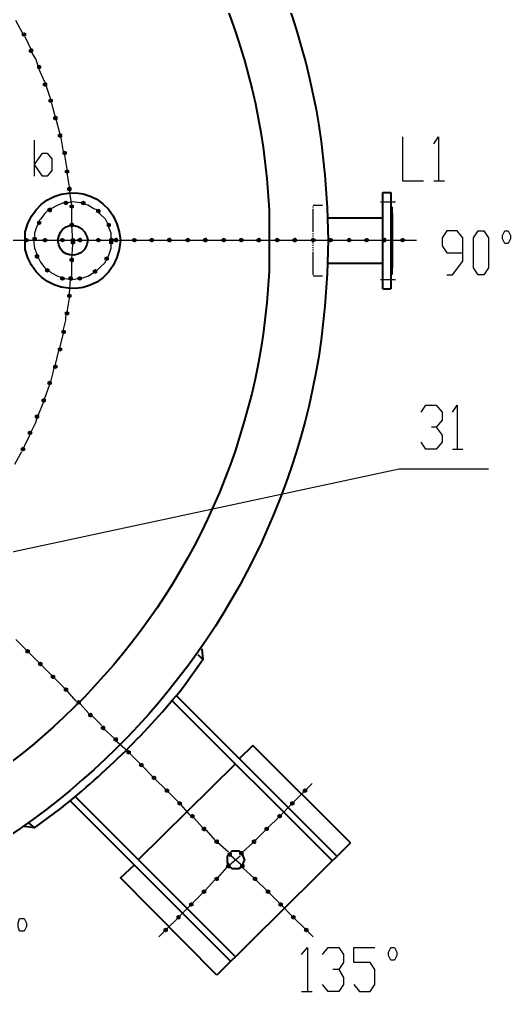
# Model space of a CAD drawing. Header units: millimetres. Extents: x 0 to 822, y 14 to 1153.
# Drawn here: x 317 to 393.1, y 157.6 to 308.3 of the extents above; entities that cross this region are included whole.
import ezdxf

# ---------------------------------------------------------------- set-up
doc = ezdxf.new("R2010")
doc.units = ezdxf.units.MM
doc.layers.add('1', color=7, linetype='Continuous')

msp = doc.modelspace()

# ---------------------------------------------------------------- hatches: boundary and pattern name
h = msp.add_hatch(color=0)
h.dxf.hatch_style = 2
h.paths.add_polyline_path([(317.7, 305.601732), (317.34, 305.781732), (317.34, 306.141732), (317.7, 306.321732), (318.06, 306.141732), (318.06, 305.781732)])
h = msp.add_hatch(color=0)
h.dxf.hatch_style = 2
h.paths.add_polyline_path([(318.78, 303.081732), (318.42, 303.261732), (318.42, 303.621732), (318.78, 303.801732), (318.96, 303.801732), (319.14, 303.621732), (319.14, 303.261732), (318.96, 303.081732)])
h = msp.add_hatch(color=0)
h.dxf.hatch_style = 2
h.paths.add_polyline_path([(320.04, 300.561732), (319.68, 300.741732), (319.68, 301.101732), (320.04, 301.281732), (320.4, 301.101732), (320.4, 300.741732)])
h = msp.add_hatch(color=0)
h.dxf.hatch_style = 2
h.paths.add_polyline_path([(320.94, 297.861732), (320.58, 298.041732), (320.58, 298.401732), (320.94, 298.581732), (321.12, 298.581732), (321.3, 298.401732), (321.3, 298.041732), (321.12, 297.861732)])
h = msp.add_hatch(color=0)
h.dxf.hatch_style = 2
h.paths.add_polyline_path([(321.84, 295.341732), (321.48, 295.521732), (321.48, 295.881732), (321.84, 296.061732), (322.2, 295.881732), (322.2, 295.521732)])
h = msp.add_hatch(color=0)
h.dxf.hatch_style = 2
h.paths.add_polyline_path([(322.56, 292.641732), (322.2, 292.821732), (322.2, 293.181732), (322.56, 293.361732), (322.74, 293.361732), (322.92, 293.181732), (322.92, 292.821732), (322.74, 292.641732)])
h = msp.add_hatch(color=0)
h.dxf.hatch_style = 2
h.paths.add_polyline_path([(323.28, 289.941732), (322.92, 290.121732), (322.92, 290.481732), (323.28, 290.661732), (323.46, 290.661732), (323.64, 290.481732), (323.64, 290.121732), (323.46, 289.941732)])
h = msp.add_hatch(color=0)
h.dxf.hatch_style = 2
h.paths.add_polyline_path([(324, 287.241732), (323.64, 287.421732), (323.64, 287.781732), (324, 287.961732), (324.36, 287.781732), (324.36, 287.421732)])
h = msp.add_hatch(color=0)
h.dxf.hatch_style = 2
h.paths.add_polyline_path([(324.36, 284.361732), (324, 284.541732), (324, 284.901732), (324.36, 285.081732), (324.72, 284.901732), (324.72, 284.541732)])
h = msp.add_hatch(color=0)
h.dxf.hatch_style = 2
h.paths.add_polyline_path([(324.72, 281.661732), (324.36, 281.841732), (324.36, 282.201732), (324.72, 282.381732), (324.9, 282.381732), (325.08, 282.201732), (325.08, 281.841732), (324.9, 281.661732)])
h = msp.add_hatch(color=0)
h.dxf.hatch_style = 2
h.paths.add_polyline_path([(321.66, 278.421732), (321.3, 278.601732), (321.3, 278.961732), (321.66, 279.141732), (321.84, 279.141732), (322.02, 278.961732), (322.02, 278.601732), (321.84, 278.421732)])
h = msp.add_hatch(color=0)
h.dxf.hatch_style = 2
h.paths.add_polyline_path([(324.18, 279.501732), (323.82, 279.681732), (323.82, 280.041732), (324.18, 280.221732), (324.54, 280.041732), (324.54, 279.681732)])
h = msp.add_hatch(color=0)
h.dxf.hatch_style = 2
h.paths.add_polyline_path([(325.08, 278.961732), (324.72, 279.141732), (324.72, 279.501732), (325.08, 279.681732), (325.44, 279.501732), (325.44, 279.141732)])
h = msp.add_hatch(color=0)
h.dxf.hatch_style = 2
h.paths.add_polyline_path([(326.88, 279.501732), (326.52, 279.681732), (326.52, 280.041732), (326.88, 280.221732), (327.24, 280.041732), (327.24, 279.681732)])
h = msp.add_hatch(color=0)
h.dxf.hatch_style = 2
h.paths.add_polyline_path([(329.22, 278.241732), (328.86, 278.421732), (328.86, 278.781732), (329.22, 278.961732), (329.58, 278.781732), (329.58, 278.421732)])
h = msp.add_hatch(color=0)
h.dxf.hatch_style = 2
h.paths.add_polyline_path([(320.04, 276.441732), (319.68, 276.621732), (319.68, 276.981732), (320.04, 277.161732), (320.4, 276.981732), (320.4, 276.621732)])
h = msp.add_hatch(color=0)
h.dxf.hatch_style = 2
h.paths.add_polyline_path([(325.08, 276.081732), (324.72, 276.261732), (324.72, 276.621732), (325.08, 276.801732), (325.26, 276.801732), (325.44, 276.621732), (325.44, 276.261732), (325.26, 276.081732)])
h = msp.add_hatch(color=0)
h.dxf.hatch_style = 2
h.paths.add_polyline_path([(330.84, 276.081732), (330.48, 276.261732), (330.48, 276.621732), (330.84, 276.801732), (331.2, 276.621732), (331.2, 276.261732)])
h = msp.add_hatch(color=0)
h.dxf.hatch_style = 2
h.paths.add_polyline_path([(318.06, 273.741732), (317.7, 273.921732), (317.7, 274.281732), (318.06, 274.461732), (318.42, 274.281732), (318.42, 273.921732)])
h = msp.add_hatch(color=0)
h.dxf.hatch_style = 2
h.paths.add_polyline_path([(319.32, 273.921732), (318.96, 274.101732), (318.96, 274.461732), (319.32, 274.641732), (319.68, 274.461732), (319.68, 274.101732)])
h = msp.add_hatch(color=0)
h.dxf.hatch_style = 2
h.paths.add_polyline_path([(320.94, 273.741732), (320.58, 273.921732), (320.58, 274.281732), (320.94, 274.461732), (321.3, 274.281732), (321.3, 273.921732)])
h = msp.add_hatch(color=0)
h.dxf.hatch_style = 2
h.paths.add_polyline_path([(323.64, 273.741732), (323.28, 273.921732), (323.28, 274.281732), (323.64, 274.461732), (324, 274.281732), (324, 273.921732)])
h = msp.add_hatch(color=0)
h.dxf.hatch_style = 2
h.paths.add_polyline_path([(325.26, 273.741732), (324.9, 273.921732), (324.9, 274.281732), (325.26, 274.461732), (325.62, 274.281732), (325.62, 273.921732)])
h = msp.add_hatch(color=0)
h.dxf.hatch_style = 2
h.paths.add_polyline_path([(326.34, 273.741732), (325.98, 273.921732), (325.98, 274.281732), (326.34, 274.461732), (326.52, 274.461732), (326.7, 274.281732), (326.7, 273.921732), (326.52, 273.741732)])
h = msp.add_hatch(color=0)
h.dxf.hatch_style = 2
h.paths.add_polyline_path([(329.22, 273.741732), (328.86, 273.921732), (328.86, 274.281732), (329.22, 274.461732), (329.58, 274.281732), (329.58, 273.921732)])
h = msp.add_hatch(color=0)
h.dxf.hatch_style = 2
h.paths.add_polyline_path([(331.2, 273.741732), (330.84, 273.921732), (330.84, 274.281732), (331.2, 274.461732), (331.38, 274.461732), (331.56, 274.281732), (331.56, 273.921732), (331.38, 273.741732)])
h = msp.add_hatch(color=0)
h.dxf.hatch_style = 2
h.paths.add_polyline_path([(331.92, 273.741732), (331.56, 273.921732), (331.56, 274.281732), (331.92, 274.461732), (332.1, 274.461732), (332.28, 274.281732), (332.28, 273.921732), (332.1, 273.741732)])
h = msp.add_hatch(color=0)
h.dxf.hatch_style = 2
h.paths.add_polyline_path([(334.8, 273.741732), (334.44, 273.921732), (334.44, 274.281732), (334.8, 274.461732), (335.16, 274.281732), (335.16, 273.921732)])
h = msp.add_hatch(color=0)
h.dxf.hatch_style = 2
h.paths.add_polyline_path([(337.5, 273.741732), (337.14, 273.921732), (337.14, 274.281732), (337.5, 274.461732), (337.86, 274.281732), (337.86, 273.921732)])
h = msp.add_hatch(color=0)
h.dxf.hatch_style = 2
h.paths.add_polyline_path([(340.2, 273.741732), (339.84, 273.921732), (339.84, 274.281732), (340.2, 274.461732), (340.38, 274.461732), (340.56, 274.281732), (340.56, 273.921732), (340.38, 273.741732)])
h = msp.add_hatch(color=0)
h.dxf.hatch_style = 2
h.paths.add_polyline_path([(343.08, 273.741732), (342.72, 273.921732), (342.72, 274.281732), (343.08, 274.461732), (343.44, 274.281732), (343.44, 273.921732)])
h = msp.add_hatch(color=0)
h.dxf.hatch_style = 2
h.paths.add_polyline_path([(345.78, 273.741732), (345.42, 273.921732), (345.42, 274.281732), (345.78, 274.461732), (345.96, 274.461732), (346.14, 274.281732), (346.14, 273.921732), (345.96, 273.741732)])
h = msp.add_hatch(color=0)
h.dxf.hatch_style = 2
h.paths.add_polyline_path([(348.66, 273.741732), (348.3, 273.921732), (348.3, 274.281732), (348.66, 274.461732), (349.02, 274.281732), (349.02, 273.921732)])
h = msp.add_hatch(color=0)
h.dxf.hatch_style = 2
h.paths.add_polyline_path([(351.36, 273.741732), (351, 273.921732), (351, 274.281732), (351.36, 274.461732), (351.72, 274.281732), (351.72, 273.921732)])
h = msp.add_hatch(color=0)
h.dxf.hatch_style = 2
h.paths.add_polyline_path([(354.06, 273.741732), (353.7, 273.921732), (353.7, 274.281732), (354.06, 274.461732), (354.24, 274.461732), (354.42, 274.281732), (354.42, 273.921732), (354.24, 273.741732)])
h = msp.add_hatch(color=0)
h.dxf.hatch_style = 2
h.paths.add_polyline_path([(356.94, 273.741732), (356.58, 273.921732), (356.58, 274.281732), (356.94, 274.461732), (357.3, 274.281732), (357.3, 273.921732)])
h = msp.add_hatch(color=0)
h.dxf.hatch_style = 2
h.paths.add_polyline_path([(359.64, 273.741732), (359.28, 273.921732), (359.28, 274.281732), (359.64, 274.461732), (359.82, 274.461732), (360, 274.281732), (360, 273.921732), (359.82, 273.741732)])
h = msp.add_hatch(color=0)
h.dxf.hatch_style = 2
h.paths.add_polyline_path([(362.52, 273.741732), (362.16, 273.921732), (362.16, 274.281732), (362.52, 274.461732), (362.88, 274.281732), (362.88, 273.921732)])
h = msp.add_hatch(color=0)
h.dxf.hatch_style = 2
h.paths.add_polyline_path([(365.22, 273.741732), (364.86, 273.921732), (364.86, 274.281732), (365.22, 274.461732), (365.58, 274.281732), (365.58, 273.921732)])
h = msp.add_hatch(color=0)
h.dxf.hatch_style = 2
h.paths.add_polyline_path([(368.1, 273.741732), (367.74, 273.921732), (367.74, 274.281732), (368.1, 274.461732), (368.46, 274.281732), (368.46, 273.921732)])
h = msp.add_hatch(color=0)
h.dxf.hatch_style = 2
h.paths.add_polyline_path([(370.8, 273.741732), (370.44, 273.921732), (370.44, 274.281732), (370.8, 274.461732), (371.16, 274.281732), (371.16, 273.921732)])
h = msp.add_hatch(color=0)
h.dxf.hatch_style = 2
h.paths.add_polyline_path([(373.5, 273.741732), (373.14, 273.921732), (373.14, 274.281732), (373.5, 274.461732), (373.68, 274.461732), (373.86, 274.281732), (373.86, 273.921732), (373.68, 273.741732)])
h = msp.add_hatch(color=0)
h.dxf.hatch_style = 2
h.paths.add_polyline_path([(376.38, 273.741732), (376.02, 273.921732), (376.02, 274.281732), (376.38, 274.461732), (376.74, 274.281732), (376.74, 273.921732)])
h = msp.add_hatch(color=0)
h.dxf.hatch_style = 2
h.paths.add_polyline_path([(325.26, 273.381732), (324.9, 273.561732), (324.9, 273.921732), (325.26, 274.101732), (325.62, 273.921732), (325.62, 273.561732)])
h = msp.add_hatch(color=0)
h.dxf.hatch_style = 2
h.paths.add_polyline_path([(331.2, 273.381732), (330.84, 273.561732), (330.84, 273.921732), (331.2, 274.101732), (331.56, 273.921732), (331.56, 273.561732)])
h = msp.add_hatch(color=0)
h.dxf.hatch_style = 2
h.paths.add_polyline_path([(319.68, 271.221732), (319.32, 271.401732), (319.32, 271.761732), (319.68, 271.941732), (319.86, 271.941732), (320.04, 271.761732), (320.04, 271.401732), (319.86, 271.221732)])
h = msp.add_hatch(color=0)
h.dxf.hatch_style = 2
h.paths.add_polyline_path([(325.08, 270.681732), (324.72, 270.861732), (324.72, 271.221732), (325.08, 271.401732), (325.26, 271.401732), (325.44, 271.221732), (325.44, 270.861732), (325.26, 270.681732)])
h = msp.add_hatch(color=0)
h.dxf.hatch_style = 2
h.paths.add_polyline_path([(330.48, 270.861732), (330.12, 271.041732), (330.12, 271.401732), (330.48, 271.581732), (330.84, 271.401732), (330.84, 271.041732)])
h = msp.add_hatch(color=0)
h.dxf.hatch_style = 2
h.paths.add_polyline_path([(321.3, 269.061732), (320.94, 269.241732), (320.94, 269.601732), (321.3, 269.781732), (321.66, 269.601732), (321.66, 269.241732)])
h = msp.add_hatch(color=0)
h.dxf.hatch_style = 2
h.paths.add_polyline_path([(323.64, 267.801732), (323.28, 267.981732), (323.28, 268.341732), (323.64, 268.521732), (324, 268.341732), (324, 267.981732)])
h = msp.add_hatch(color=0)
h.dxf.hatch_style = 2
h.paths.add_polyline_path([(324.9, 267.801732), (324.54, 267.981732), (324.54, 268.341732), (324.9, 268.521732), (325.08, 268.521732), (325.26, 268.341732), (325.26, 267.981732), (325.08, 267.801732)])
h = msp.add_hatch(color=0)
h.dxf.hatch_style = 2
h.paths.add_polyline_path([(326.34, 267.801732), (325.98, 267.981732), (325.98, 268.341732), (326.34, 268.521732), (326.7, 268.341732), (326.7, 267.981732)])
h = msp.add_hatch(color=0)
h.dxf.hatch_style = 2
h.paths.add_polyline_path([(328.68, 268.881732), (328.32, 269.061732), (328.32, 269.421732), (328.68, 269.601732), (328.86, 269.601732), (329.04, 269.421732), (329.04, 269.061732), (328.86, 268.881732)])
h = msp.add_hatch(color=0)
h.dxf.hatch_style = 2
h.paths.add_polyline_path([(324.72, 265.101732), (324.36, 265.281732), (324.36, 265.641732), (324.72, 265.821732), (325.08, 265.641732), (325.08, 265.281732)])
h = msp.add_hatch(color=0)
h.dxf.hatch_style = 2
h.paths.add_polyline_path([(324.36, 262.401732), (324, 262.581732), (324, 262.941732), (324.36, 263.121732), (324.72, 262.941732), (324.72, 262.581732)])
h = msp.add_hatch(color=0)
h.dxf.hatch_style = 2
h.paths.add_polyline_path([(323.82, 259.521732), (323.46, 259.701732), (323.46, 260.061732), (323.82, 260.241732), (324.18, 260.061732), (324.18, 259.701732)])
h = msp.add_hatch(color=0)
h.dxf.hatch_style = 2
h.paths.add_polyline_path([(323.28, 256.821732), (322.92, 257.001732), (322.92, 257.361732), (323.28, 257.541732), (323.64, 257.361732), (323.64, 257.001732)])
h = msp.add_hatch(color=0)
h.dxf.hatch_style = 2
h.paths.add_polyline_path([(322.56, 254.121732), (322.2, 254.301732), (322.2, 254.661732), (322.56, 254.841732), (322.92, 254.661732), (322.92, 254.301732)])
h = msp.add_hatch(color=0)
h.dxf.hatch_style = 2
h.paths.add_polyline_path([(321.66, 251.601732), (321.3, 251.781732), (321.3, 252.141732), (321.66, 252.321732), (322.02, 252.141732), (322.02, 251.781732)])
h = msp.add_hatch(color=0)
h.dxf.hatch_style = 2
h.paths.add_polyline_path([(320.76, 248.901732), (320.4, 249.081732), (320.4, 249.441732), (320.76, 249.621732), (321.12, 249.441732), (321.12, 249.081732)])
h = msp.add_hatch(color=0)
h.dxf.hatch_style = 2
h.paths.add_polyline_path([(319.68, 246.381732), (319.32, 246.561732), (319.32, 246.921732), (319.68, 247.101732), (319.86, 247.101732), (320.04, 246.921732), (320.04, 246.561732), (319.86, 246.381732)])
h = msp.add_hatch(color=0)
h.dxf.hatch_style = 2
h.paths.add_polyline_path([(318.6, 243.861732), (318.24, 244.041732), (318.24, 244.401732), (318.6, 244.581732), (318.96, 244.401732), (318.96, 244.041732)])
h = msp.add_hatch(color=0)
h.dxf.hatch_style = 2
h.paths.add_polyline_path([(317.52, 241.341732), (317.16, 241.521732), (317.16, 241.881732), (317.52, 242.061732), (317.88, 241.881732), (317.88, 241.521732)])
h = msp.add_hatch(color=0)
h.dxf.hatch_style = 2
h.paths.add_polyline_path([(318.24, 210.021732), (317.88, 210.201732), (317.88, 210.561732), (318.24, 210.741732), (318.6, 210.561732), (318.6, 210.201732)])
h = msp.add_hatch(color=0)
h.dxf.hatch_style = 2
h.paths.add_polyline_path([(320.22, 208.041732), (319.86, 208.221732), (319.86, 208.581732), (320.22, 208.761732), (320.58, 208.581732), (320.58, 208.221732)])
h = msp.add_hatch(color=0)
h.dxf.hatch_style = 2
h.paths.add_polyline_path([(322.2, 206.061732), (321.84, 206.241732), (321.84, 206.601732), (322.2, 206.781732), (322.56, 206.601732), (322.56, 206.241732)])
h = msp.add_hatch(color=0)
h.dxf.hatch_style = 2
h.paths.add_polyline_path([(324.18, 204.081732), (323.82, 204.261732), (323.82, 204.621732), (324.18, 204.801732), (324.54, 204.621732), (324.54, 204.261732)])
h = msp.add_hatch(color=0)
h.dxf.hatch_style = 2
h.paths.add_polyline_path([(326.16, 202.101732), (325.8, 202.281732), (325.8, 202.641732), (326.16, 202.821732), (326.52, 202.641732), (326.52, 202.281732)])
h = msp.add_hatch(color=0)
h.dxf.hatch_style = 2
h.paths.add_polyline_path([(327.96, 200.121732), (327.6, 200.301732), (327.6, 200.661732), (327.96, 200.841732), (328.14, 200.841732), (328.32, 200.661732), (328.32, 200.301732), (328.14, 200.121732)])
h = msp.add_hatch(color=0)
h.dxf.hatch_style = 2
h.paths.add_polyline_path([(329.94, 198.141732), (329.58, 198.321732), (329.58, 198.681732), (329.94, 198.861732), (330.12, 198.861732), (330.3, 198.681732), (330.3, 198.321732), (330.12, 198.141732)])
h = msp.add_hatch(color=0)
h.dxf.hatch_style = 2
h.paths.add_polyline_path([(331.92, 196.341732), (331.56, 196.521732), (331.56, 196.881732), (331.92, 197.061732), (332.1, 197.061732), (332.28, 196.881732), (332.28, 196.521732), (332.1, 196.341732)])
h = msp.add_hatch(color=0)
h.dxf.hatch_style = 2
h.paths.add_polyline_path([(333.9, 194.361732), (333.54, 194.541732), (333.54, 194.901732), (333.9, 195.081732), (334.26, 194.901732), (334.26, 194.541732)])
h = msp.add_hatch(color=0)
h.dxf.hatch_style = 2
h.paths.add_polyline_path([(335.88, 192.381732), (335.52, 192.561732), (335.52, 192.921732), (335.88, 193.101732), (336.24, 192.921732), (336.24, 192.561732)])
h = msp.add_hatch(color=0)
h.dxf.hatch_style = 2
h.paths.add_polyline_path([(337.86, 190.401732), (337.5, 190.581732), (337.5, 190.941732), (337.86, 191.121732), (338.22, 190.941732), (338.22, 190.581732)])
h = msp.add_hatch(color=0)
h.dxf.hatch_style = 2
h.paths.add_polyline_path([(339.84, 188.421732), (339.48, 188.601732), (339.48, 188.961732), (339.84, 189.141732), (340.2, 188.961732), (340.2, 188.601732)])
h = msp.add_hatch(color=0)
h.dxf.hatch_style = 2
h.paths.add_polyline_path([(361.26, 188.421732), (360.9, 188.601732), (360.9, 188.961732), (361.26, 189.141732), (361.62, 188.961732), (361.62, 188.601732)])
h = msp.add_hatch(color=0)
h.dxf.hatch_style = 2
h.paths.add_polyline_path([(341.82, 186.441732), (341.46, 186.621732), (341.46, 186.981732), (341.82, 187.161732), (342.18, 186.981732), (342.18, 186.621732)])
h = msp.add_hatch(color=0)
h.dxf.hatch_style = 2
h.paths.add_polyline_path([(359.28, 186.441732), (358.92, 186.621732), (358.92, 186.981732), (359.28, 187.161732), (359.64, 186.981732), (359.64, 186.621732)])
h = msp.add_hatch(color=0)
h.dxf.hatch_style = 2
h.paths.add_polyline_path([(343.8, 184.461732), (343.44, 184.641732), (343.44, 185.001732), (343.8, 185.181732), (344.16, 185.001732), (344.16, 184.641732)])
h = msp.add_hatch(color=0)
h.dxf.hatch_style = 2
h.paths.add_polyline_path([(357.3, 184.461732), (356.94, 184.641732), (356.94, 185.001732), (357.3, 185.181732), (357.66, 185.001732), (357.66, 184.641732)])
h = msp.add_hatch(color=0)
h.dxf.hatch_style = 2
h.paths.add_polyline_path([(345.6, 182.481732), (345.24, 182.661732), (345.24, 183.021732), (345.6, 183.201732), (345.78, 183.201732), (345.96, 183.021732), (345.96, 182.661732), (345.78, 182.481732)])
h = msp.add_hatch(color=0)
h.dxf.hatch_style = 2
h.paths.add_polyline_path([(355.32, 182.481732), (354.96, 182.661732), (354.96, 183.021732), (355.32, 183.201732), (355.68, 183.021732), (355.68, 182.661732)])
h = msp.add_hatch(color=0)
h.dxf.hatch_style = 2
h.paths.add_polyline_path([(347.58, 180.501732), (347.22, 180.681732), (347.22, 181.041732), (347.58, 181.221732), (347.76, 181.221732), (347.94, 181.041732), (347.94, 180.681732), (347.76, 180.501732)])
h = msp.add_hatch(color=0)
h.dxf.hatch_style = 2
h.paths.add_polyline_path([(353.34, 180.501732), (352.98, 180.681732), (352.98, 181.041732), (353.34, 181.221732), (353.52, 181.221732), (353.7, 181.041732), (353.7, 180.681732), (353.52, 180.501732)])
h = msp.add_hatch(color=0)
h.dxf.hatch_style = 2
h.paths.add_polyline_path([(351.36, 178.701732), (351, 178.881732), (351, 179.241732), (351.36, 179.421732), (351.54, 179.421732), (351.72, 179.241732), (351.72, 178.881732), (351.54, 178.701732)])
h = msp.add_hatch(color=0)
h.dxf.hatch_style = 2
h.paths.add_polyline_path([(349.56, 178.521732), (349.2, 178.701732), (349.2, 179.061732), (349.56, 179.241732), (349.74, 179.241732), (349.92, 179.061732), (349.92, 178.701732), (349.74, 178.521732)])
h = msp.add_hatch(color=0)
h.dxf.hatch_style = 2
h.paths.add_polyline_path([(349.38, 176.721732), (349.02, 176.901732), (349.02, 177.261732), (349.38, 177.441732), (349.56, 177.441732), (349.74, 177.261732), (349.74, 176.901732), (349.56, 176.721732)])
h = msp.add_hatch(color=0)
h.dxf.hatch_style = 2
h.paths.add_polyline_path([(351.54, 176.721732), (351.18, 176.901732), (351.18, 177.261732), (351.54, 177.441732), (351.72, 177.441732), (351.9, 177.261732), (351.9, 176.901732), (351.72, 176.721732)])
h = msp.add_hatch(color=0)
h.dxf.hatch_style = 2
h.paths.add_polyline_path([(347.58, 174.741732), (347.22, 174.921732), (347.22, 175.281732), (347.58, 175.461732), (347.94, 175.281732), (347.94, 174.921732)])
h = msp.add_hatch(color=0)
h.dxf.hatch_style = 2
h.paths.add_polyline_path([(353.52, 174.741732), (353.16, 174.921732), (353.16, 175.281732), (353.52, 175.461732), (353.88, 175.281732), (353.88, 174.921732)])
h = msp.add_hatch(color=0)
h.dxf.hatch_style = 2
h.paths.add_polyline_path([(345.6, 172.761732), (345.24, 172.941732), (345.24, 173.301732), (345.6, 173.481732), (345.96, 173.301732), (345.96, 172.941732)])
h = msp.add_hatch(color=0)
h.dxf.hatch_style = 2
h.paths.add_polyline_path([(355.5, 172.761732), (355.14, 172.941732), (355.14, 173.301732), (355.5, 173.481732), (355.86, 173.301732), (355.86, 172.941732)])
h = msp.add_hatch(color=0)
h.dxf.hatch_style = 2
h.paths.add_polyline_path([(343.62, 170.781732), (343.26, 170.961732), (343.26, 171.321732), (343.62, 171.501732), (343.98, 171.321732), (343.98, 170.961732)])
h = msp.add_hatch(color=0)
h.dxf.hatch_style = 2
h.paths.add_polyline_path([(357.48, 170.781732), (357.12, 170.961732), (357.12, 171.321732), (357.48, 171.501732), (357.84, 171.321732), (357.84, 170.961732)])
h = msp.add_hatch(color=0)
h.dxf.hatch_style = 2
h.paths.add_polyline_path([(341.64, 168.801732), (341.28, 168.981732), (341.28, 169.341732), (341.64, 169.521732), (342, 169.341732), (342, 168.981732)])
h = msp.add_hatch(color=0)
h.dxf.hatch_style = 2
h.paths.add_polyline_path([(359.46, 168.801732), (359.1, 168.981732), (359.1, 169.341732), (359.46, 169.521732), (359.82, 169.341732), (359.82, 168.981732)])
h = msp.add_hatch(color=0)
h.dxf.hatch_style = 2
h.paths.add_polyline_path([(339.66, 166.821732), (339.3, 167.001732), (339.3, 167.361732), (339.66, 167.541732), (340.02, 167.361732), (340.02, 167.001732)])
h = msp.add_hatch(color=0)
h.dxf.hatch_style = 2
h.paths.add_polyline_path([(361.44, 166.821732), (361.08, 167.001732), (361.08, 167.361732), (361.44, 167.541732), (361.8, 167.361732), (361.8, 167.001732)])

# ---------------------------------------------------------------- linework, layer by layer
at = {"layer": '1', "color": 0, "lineweight": 25}
for points in [[(317.52, 306.141732), (316.44, 308.121732)], [(318.78, 303.621732), (317.88, 305.601732)], [(319.86, 301.101732), (319.5, 302.181732), (318.96, 303.081732)], [(320.94, 298.581732), (320.04, 300.561732)], [(321.84, 295.881732), (321.12, 298.041732)], [(322.56, 293.181732), (322.2, 294.441732), (322.02, 295.341732)], [(323.28, 290.481732), (322.74, 292.641732)], [(319.32, 284.001732), (319.32, 289.581732)], [(323.82, 287.781732), (323.46, 289.941732)], [(376.38, 290.121732), (376.38, 283.281732), (379.62, 283.281732)], [(381.24, 289.041732), (381.96, 290.121732), (381.96, 283.281732)], [(319.32, 285.801732), (320.58, 287.601732), (321.3, 287.601732), (322.02, 286.701732), (322.02, 284.901732), (321.3, 284.001732), (320.58, 284.001732), (319.32, 285.801732)], [(324.36, 285.081732), (324.18, 286.341732), (324, 287.241732)], [(324.72, 282.381732), (324.36, 284.541732)], [(381.24, 283.281732), (382.86, 283.281732)], [(325.08, 279.501732), (324.72, 281.841732)], [(321.48, 278.781732), (320.94, 278.241732), (320.22, 277.341732), (320.04, 277.161732)], [(323.82, 279.861732), (322.92, 279.501732), (321.84, 278.961732)], [(326.52, 279.861732), (326.34, 279.861732), (325.26, 280.041732), (324.36, 279.861732)], [(325.08, 276.801732), (325.08, 278.241732), (325.08, 278.961732)], [(329.04, 278.781732), (328.5, 278.961732), (327.6, 279.501732), (327.06, 279.681732)], [(362.52, 279.501732), (362.88, 279.501732)], [(362.52, 279.501732), (362.52, 279.501732)], [(362.52, 279.141732), (362.52, 279.321732)], [(362.52, 278.601732), (362.52, 278.961732)], [(362.88, 279.501732), (363.24, 279.501732)], [(363.24, 279.501732), (363.6, 279.501732)], [(363.6, 279.501732), (363.96, 279.501732)], [(372.96, 280.041732), (375.3, 280.041732)], [(330.66, 276.621732), (330.3, 277.341732), (329.4, 278.241732), (329.4, 278.421732)], [(362.52, 278.241732), (362.52, 278.601732)], [(362.52, 277.881732), (362.52, 278.241732)], [(362.52, 277.521732), (362.52, 277.881732)], [(362.52, 277.161732), (362.52, 277.521732)], [(319.86, 276.621732), (319.68, 276.261732), (319.32, 275.181732), (319.32, 274.641732)], [(325.26, 274.101732), (325.08, 276.261732)], [(331.2, 274.101732), (331.2, 275.181732), (330.84, 276.081732)], [(362.52, 276.801732), (362.52, 277.161732)], [(362.52, 276.441732), (362.52, 276.801732)], [(362.52, 276.081732), (362.52, 276.441732)], [(362.52, 275.721732), (362.52, 276.081732)], [(362.52, 275.361732), (362.52, 275.721732)], [(362.52, 275.001732), (362.52, 275.181732)], [(362.52, 274.641732), (362.52, 274.821732)], [(362.52, 274.281732), (362.52, 274.461732)], [(383.22, 268.701732), (384.12, 268.701732), (385.74, 270.861732), (385.74, 274.461732), (384.84, 275.541732), (383.22, 275.541732), (382.5, 274.461732), (382.5, 273.201732), (383.22, 272.121732), (385.74, 272.121732)], [(388.08, 268.701732), (387.36, 269.781732), (387.36, 274.461732), (388.08, 275.541732), (388.98, 275.541732), (389.7, 274.461732), (389.7, 269.781732), (388.98, 268.701732), (388.08, 268.701732)], [(392.76, 275.541732), (393.12, 274.821732), (393.12, 274.281732), (392.76, 273.561732), (392.22, 273.561732), (391.86, 274.281732), (391.86, 274.821732), (392.22, 275.541732), (392.76, 275.541732)], [(315.54, 274.101732), (317.88, 274.101732)], [(318.42, 274.101732), (320.58, 274.101732)], [(319.14, 274.101732), (319.32, 272.841732), (319.68, 271.941732)], [(321.12, 274.101732), (323.28, 274.101732)], [(323.82, 274.101732), (326.16, 274.101732)], [(325.08, 271.221732), (325.26, 273.381732)], [(326.7, 274.101732), (328.86, 274.101732)], [(329.4, 274.101732), (331.74, 274.101732)], [(330.66, 271.401732), (330.84, 271.761732), (331.2, 272.841732), (331.2, 273.561732)], [(332.28, 274.101732), (334.44, 274.101732)], [(334.98, 274.101732), (337.14, 274.101732)], [(337.86, 274.101732), (340.02, 274.101732)], [(340.56, 274.101732), (342.72, 274.101732)], [(343.26, 274.101732), (345.6, 274.101732)], [(346.14, 274.101732), (348.3, 274.101732)], [(348.84, 274.101732), (351.18, 274.101732)], [(351.72, 274.101732), (353.88, 274.101732)], [(354.42, 274.101732), (356.58, 274.101732)], [(357.12, 274.101732), (359.46, 274.101732)], [(360, 274.101732), (362.16, 274.101732)], [(362.52, 273.921732), (362.52, 274.101732)], [(362.52, 273.561732), (362.52, 273.741732)], [(362.52, 273.201732), (362.52, 273.381732)], [(362.52, 272.841732), (362.52, 273.021732)], [(362.7, 274.101732), (365.04, 274.101732)], [(365.58, 274.101732), (367.74, 274.101732)], [(368.28, 274.101732), (370.44, 274.101732)], [(370.98, 274.101732), (373.32, 274.101732)], [(372.96, 274.101732), (375.3, 274.101732)], [(372.96, 274.101732), (375.3, 274.101732)], [(373.86, 274.101732), (376.02, 274.101732)], [(376.56, 274.101732), (378.54, 274.101732)], [(319.86, 271.401732), (320.22, 270.681732), (320.94, 269.781732), (321.12, 269.601732)], [(362.52, 272.481732), (362.52, 272.661732)], [(362.52, 271.941732), (362.52, 272.301732)], [(362.52, 271.581732), (362.52, 271.941732)], [(362.52, 271.221732), (362.52, 271.581732)], [(362.52, 270.861732), (362.52, 271.221732)], [(325.08, 268.521732), (325.08, 269.961732), (325.08, 270.681732)], [(329.04, 269.421732), (329.4, 269.781732), (330.3, 270.681732), (330.3, 270.861732)], [(362.52, 270.501732), (362.52, 270.861732)], [(362.52, 270.141732), (362.52, 270.501732)], [(362.52, 269.781732), (362.52, 270.141732)], [(362.52, 269.421732), (362.52, 269.781732)], [(321.48, 269.421732), (321.84, 269.061732), (322.92, 268.521732), (323.46, 268.341732)], [(326.52, 268.161732), (327.6, 268.521732), (328.5, 269.061732)], [(362.52, 269.061732), (362.52, 269.421732)], [(362.52, 268.701732), (362.52, 269.061732)], [(362.88, 268.521732), (362.52, 268.521732)], [(362.52, 268.521732), (362.52, 268.521732)], [(363.24, 268.521732), (362.88, 268.521732)], [(363.6, 268.521732), (363.24, 268.521732)], [(363.96, 268.521732), (363.6, 268.521732)], [(323.82, 268.161732), (324, 268.161732), (325.26, 267.981732), (325.98, 268.161732)], [(324.72, 265.641732), (324.72, 265.821732), (324.9, 267.981732)], [(372.96, 267.981732), (375.3, 267.981732)], [(324.36, 262.941732), (324.72, 265.101732)], [(323.82, 260.241732), (324.18, 261.681732), (324.18, 262.401732)], [(323.28, 257.541732), (323.28, 257.541732), (323.82, 259.701732)], [(322.56, 254.841732), (323.1, 257.001732)], [(321.84, 252.141732), (322.2, 253.581732), (322.38, 254.301732)], [(320.94, 249.441732), (320.94, 249.621732), (321.66, 251.601732)], [(319.86, 246.921732), (320.76, 249.081732)], [(379.26, 247.461732), (379.98, 248.541732), (381.6, 248.541732), (382.5, 247.461732), (382.5, 246.201732), (381.6, 245.121732), (380.88, 245.121732)], [(384.12, 247.461732), (384.84, 248.541732), (384.84, 241.701732)], [(318.78, 244.401732), (319.5, 245.841732), (319.68, 246.381732)], [(381.6, 245.121732), (382.5, 243.861732), (382.5, 242.781732), (381.6, 241.701732), (379.98, 241.701732), (379.26, 242.781732)], [(317.52, 241.881732), (317.7, 242.061732), (318.6, 243.861732)], [(316.26, 239.361732), (317.34, 241.341732)], [(384.12, 241.701732), (385.74, 241.701732)], [(306.9, 223.881732), (375.84, 238.641732), (389.7, 238.641732)], [(318.06, 210.561732), (316.44, 212.181732)], [(320.04, 208.581732), (318.42, 210.201732)], [(322.02, 206.601732), (320.4, 208.221732)], [(324, 204.621732), (322.38, 206.241732)], [(325.8, 202.641732), (324.36, 204.261732)], [(327.78, 200.661732), (326.34, 202.281732)], [(329.76, 198.861732), (328.32, 200.301732)], [(331.74, 196.881732), (330.12, 198.321732)], [(333.72, 194.901732), (332.1, 196.341732)], [(335.7, 192.921732), (334.08, 194.541732)], [(337.68, 190.941732), (336.06, 192.561732)], [(339.66, 188.961732), (338.04, 190.581732)], [(361.44, 188.961732), (362.34, 189.861732)], [(341.64, 186.981732), (340.02, 188.601732)], [(359.46, 186.981732), (361.08, 188.601732)], [(343.44, 185.001732), (342, 186.621732)], [(357.48, 185.001732), (359.1, 186.621732)], [(345.42, 183.021732), (343.98, 184.641732)], [(355.5, 183.021732), (357.12, 184.641732)], [(347.4, 181.041732), (345.96, 182.661732)], [(353.52, 181.041732), (355.14, 182.661732)], [(349.38, 179.241732), (347.76, 180.681732)], [(351.54, 179.241732), (353.16, 180.681732)], [(349.56, 177.261732), (351.18, 178.701732)], [(351.36, 177.261732), (349.74, 178.701732)], [(347.76, 175.281732), (349.2, 176.901732)], [(353.34, 175.281732), (351.72, 176.721732)], [(345.78, 173.301732), (347.22, 174.921732)], [(355.32, 173.301732), (353.7, 174.921732)], [(343.8, 171.321732), (345.42, 172.941732)], [(357.3, 171.321732), (355.68, 172.941732)], [(341.82, 169.341732), (343.44, 170.961732)], [(359.28, 169.341732), (357.66, 170.961732)], [(317.7, 168.981732), (318.06, 168.261732), (318.06, 167.721732), (317.7, 167.001732), (316.98, 167.001732), (316.8, 167.721732), (316.8, 168.261732), (316.98, 168.981732), (317.7, 168.981732)], [(339.84, 167.361732), (341.46, 168.981732)], [(361.26, 167.361732), (359.64, 168.981732)], [(338.58, 166.101732), (339.48, 167.001732)], [(362.52, 166.101732), (361.62, 167.001732)], [(360.72, 163.401732), (361.62, 164.481732), (361.62, 157.641732)], [(363.96, 163.401732), (364.86, 164.481732), (366.48, 164.481732), (367.2, 163.401732), (367.2, 162.141732), (366.48, 161.061732), (365.58, 161.061732)], [(368.82, 158.721732), (369.72, 157.641732), (371.34, 157.641732), (372.06, 158.721732), (372.06, 161.061732), (371.34, 162.141732), (368.82, 162.141732), (368.82, 164.481732), (372.06, 164.481732)], [(375.12, 164.481732), (375.48, 163.761732), (375.48, 163.221732), (375.12, 162.501732), (374.58, 162.501732), (374.22, 163.221732), (374.22, 163.761732), (374.58, 164.481732), (375.12, 164.481732)], [(366.48, 161.061732), (367.2, 159.801732), (367.2, 158.721732), (366.48, 157.641732), (364.86, 157.641732), (363.96, 158.721732)], [(360.72, 157.641732), (362.34, 157.641732)]]:
    msp.add_lwpolyline(points, dxfattribs=at)
at = {"layer": '1', "color": 0, "lineweight": 40}
for points in [[(373.32, 281.481732), (374.58, 281.481732)], [(373.32, 266.541732), (373.32, 281.481732)], [(373.32, 267.621732), (373.32, 280.401732)], [(374.58, 281.481732), (374.58, 266.541732)], [(374.58, 280.401732), (374.58, 267.621732)], [(374.58, 268.701732), (374.76, 268.881732), (374.76, 279.141732), (374.58, 279.321732)], [(373.32, 277.521732), (364.68, 277.521732)], [(374.76, 278.241732), (374.76, 269.781732)], [(373.32, 270.501732), (364.68, 270.501732)], [(373.32, 266.541732), (374.58, 266.541732)], [(345.24, 210.741732), (345.42, 209.121732), (344.7, 209.841732)], [(366.12, 178.701732), (341.28, 203.541732)], [(365.4, 177.981732), (340.56, 202.821732)], [(353.16, 195.801732), (351, 193.641732)], [(368.28, 180.681732), (353.16, 195.801732)], [(350.46, 192.921732), (335.34, 177.981732)], [(349.74, 162.321732), (324.9, 187.161732)], [(350.46, 163.041732), (325.62, 187.881732)], [(319.32, 183.021732), (317.7, 183.201732)], [(368.28, 180.681732), (347.58, 160.161732)], [(351.9, 177.981732), (351.72, 178.521732), (351.54, 179.061732), (351, 179.421732), (350.46, 179.421732), (349.92, 179.421732), (349.56, 179.061732), (349.2, 178.521732), (349.2, 177.981732), (349.2, 177.621732), (349.56, 177.081732), (349.92, 176.721732), (350.46, 176.721732), (351, 176.721732), (351.54, 177.081732), (351.72, 177.621732), (351.9, 177.981732)], [(347.58, 160.161732), (332.64, 175.281732), (334.8, 177.261732)]]:
    msp.add_lwpolyline(points, dxfattribs=at)
for points, knots in [([(364.86, 274.101732), (364.86, 274.101732), (364.68, 279.141732), (364.68, 279.141732), (364.68, 279.141732), (364.32, 284.181732), (364.32, 284.181732), (364.32, 284.181732), (363.78, 289.401732), (363.78, 289.401732), (356.22, 342.321732), (312.3, 382.281732), (259.02, 384.801732), (259.02, 384.801732), (253.8, 384.981732), (253.8, 384.981732), (253.8, 384.981732), (248.76, 384.801732), (248.76, 384.801732), (193.32, 382.281732), (148.32, 339.441732), (143.28, 284.181732), (143.28, 284.181732), (142.92, 279.141732), (142.92, 279.141732), (142.92, 279.141732), (142.92, 274.101732), (142.92, 274.101732), (142.92, 274.101732), (142.92, 268.881732), (142.92, 268.881732), (142.92, 268.881732), (143.28, 263.841732), (143.28, 263.841732), (148.14, 210.561732), (190.44, 168.441732), (243.54, 163.581732), (243.54, 163.581732), (248.76, 163.221732), (248.76, 163.221732), (248.76, 163.221732), (253.8, 163.041732), (253.8, 163.041732), (309.24, 163.221732), (356.04, 203.901732), (363.78, 258.621732), (363.78, 258.621732), (364.32, 263.841732), (364.32, 263.841732), (364.32, 263.841732), (364.68, 268.881732), (364.68, 268.881732), (364.68, 268.881732), (364.86, 274.101732), (364.86, 274.101732)], [0, 0, 0, 0, 1, 1, 1, 2, 2, 2, 3, 3, 3, 4, 4, 4, 5, 5, 5, 6, 6, 6, 7, 7, 7, 8, 8, 8, 9, 9, 9, 10, 10, 10, 11, 11, 11, 12, 12, 12, 13, 13, 13, 14, 14, 14, 15, 15, 15, 16, 16, 16, 17, 17, 17, 18, 18, 18, 18]), ([(355.68, 274.101732), (355.68, 274.101732), (355.68, 278.781732), (355.68, 278.781732), (355.68, 278.781732), (355.32, 283.641732), (355.32, 283.641732), (355.32, 283.641732), (354.78, 288.501732), (354.78, 288.501732), (347.58, 336.921732), (307.62, 373.281732), (258.84, 375.621732), (258.84, 375.621732), (253.98, 375.801732), (253.98, 375.801732), (253.98, 375.801732), (249.12, 375.621732), (249.12, 375.621732), (198.54, 373.101732), (157.68, 334.221732), (152.82, 283.641732), (152.82, 283.641732), (152.46, 278.781732), (152.46, 278.781732), (152.46, 278.781732), (152.28, 274.101732), (152.28, 274.101732), (152.28, 274.101732), (152.46, 269.241732), (152.46, 269.241732), (152.46, 269.241732), (152.82, 264.381732), (152.82, 264.381732), (157.5, 215.781732), (195.84, 177.441732), (244.44, 172.761732), (244.44, 172.761732), (249.12, 172.401732), (249.12, 172.401732), (249.12, 172.401732), (253.98, 172.221732), (253.98, 172.221732), (304.56, 172.401732), (347.4, 209.481732), (354.78, 259.521732), (354.78, 259.521732), (355.32, 264.381732), (355.32, 264.381732), (355.32, 264.381732), (355.68, 269.241732), (355.68, 269.241732), (355.68, 269.241732), (355.68, 274.101732), (355.68, 274.101732)], [0, 0, 0, 0, 1, 1, 1, 2, 2, 2, 3, 3, 3, 4, 4, 4, 5, 5, 5, 6, 6, 6, 7, 7, 7, 8, 8, 8, 9, 9, 9, 10, 10, 10, 11, 11, 11, 12, 12, 12, 13, 13, 13, 14, 14, 14, 15, 15, 15, 16, 16, 16, 17, 17, 17, 18, 18, 18, 18]), ([(332.64, 274.101732), (332.64, 274.101732), (332.46, 275.361732), (332.46, 275.361732), (332.46, 275.361732), (332.1, 276.621732), (332.1, 276.621732), (329.4, 283.641732), (319.5, 282.741732), (317.88, 275.361732), (317.88, 275.361732), (317.88, 274.101732), (317.88, 274.101732), (317.88, 274.101732), (317.88, 272.661732), (317.88, 272.661732), (319.5, 265.281732), (329.4, 264.381732), (332.1, 271.401732), (332.1, 271.401732), (332.46, 272.661732), (332.46, 272.661732), (332.46, 272.661732), (332.64, 274.101732), (332.64, 274.101732)], [0, 0, 0, 0, 1, 1, 1, 2, 2, 2, 3, 3, 3, 4, 4, 4, 5, 5, 5, 6, 6, 6, 7, 7, 7, 8, 8, 8, 8]), ([(327.6, 274.101732), (327.6, 274.101732), (327.42, 274.641732), (327.42, 274.641732), (327.42, 274.641732), (327.06, 275.361732), (327.06, 275.361732), (325.98, 276.981732), (323.46, 276.621732), (323.1, 274.641732), (323.1, 274.641732), (322.92, 274.101732), (322.92, 274.101732), (322.92, 274.101732), (323.1, 273.381732), (323.1, 273.381732), (323.46, 271.581732), (325.98, 271.221732), (327.06, 272.661732), (327.06, 272.661732), (327.42, 273.381732), (327.42, 273.381732), (327.42, 273.381732), (327.6, 274.101732), (327.6, 274.101732)], [0, 0, 0, 0, 1, 1, 1, 2, 2, 2, 3, 3, 3, 4, 4, 4, 5, 5, 5, 6, 6, 6, 7, 7, 7, 8, 8, 8, 8]), ([(318.42, 183.741732), (318.42, 183.741732), (319.32, 183.021732), (319.32, 183.021732), (319.32, 183.021732), (323.46, 186.081732), (323.46, 186.081732), (330.48, 191.661732), (336.78, 197.961732), (342.36, 204.801732), (342.36, 204.801732), (345.42, 209.121732), (345.42, 209.121732)], [0, 0, 0, 0, 1, 1, 1, 2, 2, 2, 3, 3, 3, 4, 4, 4, 4])]:
    msp.add_open_spline(points, degree=3, knots=knots, dxfattribs=at)

doc.saveas('drawing.dxf')
